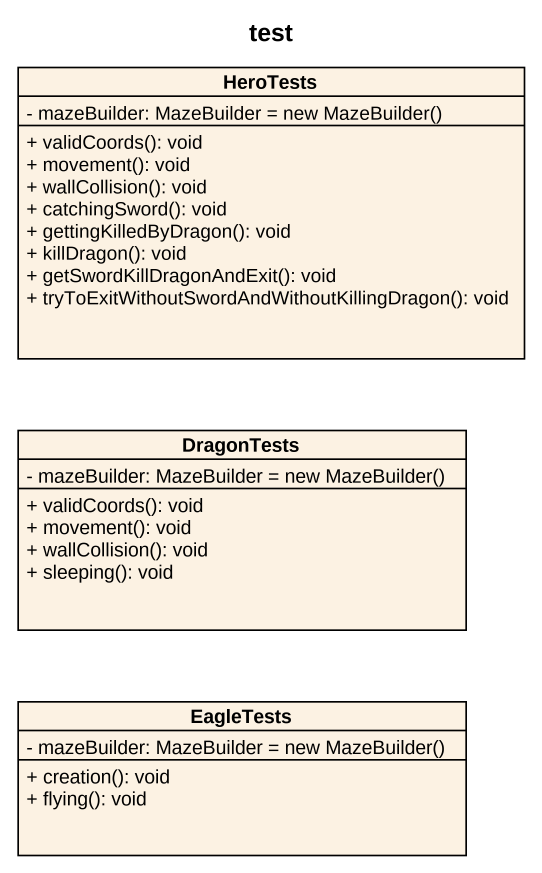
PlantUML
@startuml
title test
hide circle
hide empty members
skinparam classAttributeIconSize 0
class HeroTests {
  {field} - mazeBuilder: MazeBuilder = new MazeBuilder()
  + validCoords(): void
  + movement(): void
  + wallCollision(): void
  + catchingSword(): void
  + gettingKilledByDragon(): void
  + killDragon(): void
  + getSwordKillDragonAndExit(): void
  + tryToExitWithoutSwordAndWithoutKillingDragon(): void
}
class DragonTests {
  {field} - mazeBuilder: MazeBuilder = new MazeBuilder()
  + validCoords(): void
  + movement(): void
  + wallCollision(): void
  + sleeping(): void
}
class EagleTests {
  {field} - mazeBuilder: MazeBuilder = new MazeBuilder()
  + creation(): void
  + flying(): void
}
@enduml
